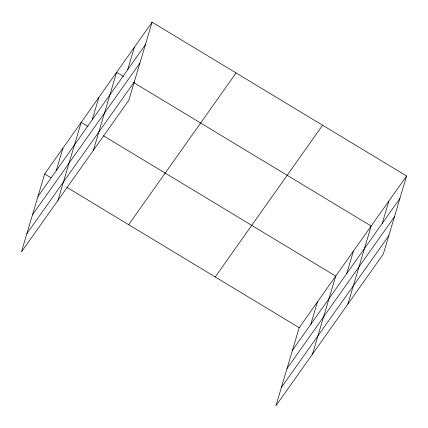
<?xml version="1.0" encoding="UTF-8"?>
<svg xmlns="http://www.w3.org/2000/svg" width="428" height="428" viewBox="0 0 428 428"><rect width="100%" height="100%" fill="white"/><g stroke="black" fill="none" stroke-linecap="round" stroke-linejoin="round"><path stroke-width="0.64" d="M152.079 22.208L44.678 173.939L21.4 252.022L128.801 100.296L152.079 22.208L406.6 175.978L383.322 254.061L275.921 405.792L299.199 327.704L406.6 175.978M56.228 170.644L62.937 148.142M57.919 200.438L81.197 122.349L88.05 126.49M92.207 119.813L98.916 97.317M93.358 150.367L116.641 72.279L123.494 76.425M127.651 69.743L134.36 47.246M310.749 324.408L317.458 301.911M312.435 354.202L335.713 276.114L103.48 135.81M346.728 273.578L353.437 251.081M347.878 304.131L371.156 226.048L133.777 82.636M382.172 223.507L388.881 201.01M37.969 196.436L145.376 44.71M32.501 214.781L139.908 63.055M26.868 233.683L134.269 81.951M128.668 224.679L236.074 72.953M215.209 276.959L322.61 125.233M292.49 350.2L399.891 198.474M287.022 368.545L394.423 216.819M281.389 387.447L388.79 235.721M44.678 173.939L50.964 177.732M66.961 187.4L299.199 327.704"/></g></svg>
